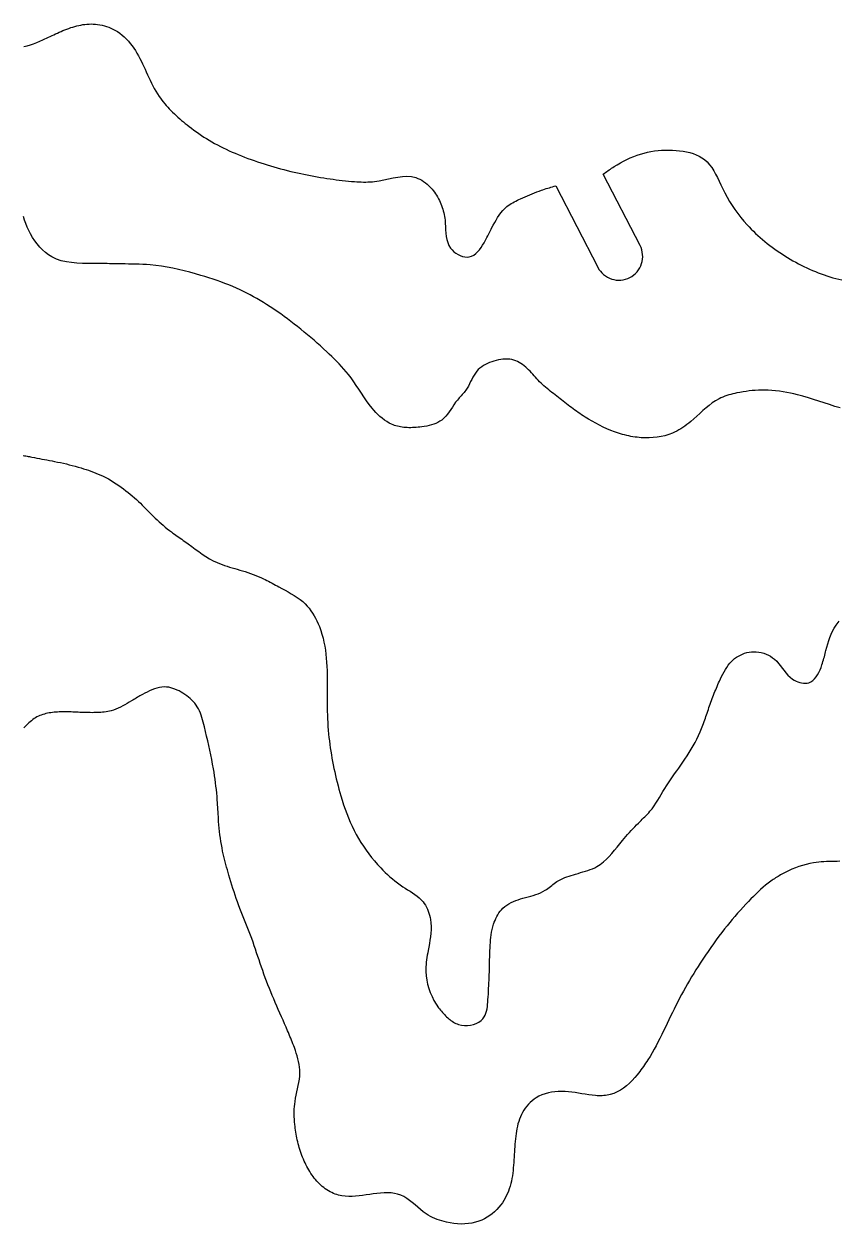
# Model space of a CAD drawing. Extents: x 0 to 470, y 0 to 279.
# Drawn here: x 61.1 to 112.6, y 201.1 to 276.9 of the extents above; entities that cross this region are included whole.
import ezdxf

# ---------------------------------------------------------------- set-up
doc = ezdxf.new("R2010")
doc.units = 0
doc.layers.add('CK_LEVEL_1', color=1, linetype='CONTINUOUS')

msp = doc.modelspace()

# ---------------------------------------------------------------- linework, layer by layer
at = {"layer": 'CK_LEVEL_1'}
msp.add_lwpolyline([(61.069, 275.45), (61.27, 275.489), (61.473, 275.546), (61.675, 275.615), (61.875, 275.695), (62.073, 275.781), (62.267, 275.87), (62.385, 275.925), (62.501, 275.98), (62.616, 276.035), (62.73, 276.09), (62.843, 276.143), (62.955, 276.197), (63.068, 276.25), (63.181, 276.302), (63.295, 276.353), (63.414, 276.405), (63.533, 276.456), (63.654, 276.505), (63.776, 276.553), (63.899, 276.598), (64.023, 276.641), (64.148, 276.681), (64.275, 276.718), (64.402, 276.752), (64.53, 276.782), (64.66, 276.808), (64.79, 276.83), (64.921, 276.848), (65.052, 276.861), (65.184, 276.869), (65.315, 276.872), (65.447, 276.87), (65.579, 276.862), (65.723, 276.847), (65.866, 276.825), (66.008, 276.797), (66.149, 276.761), (66.288, 276.719), (66.425, 276.671), (66.559, 276.616), (66.69, 276.554), (66.818, 276.486), (66.974, 276.391), (67.125, 276.286), (67.269, 276.173), (67.407, 276.051), (67.539, 275.923), (67.664, 275.788), (67.784, 275.648), (67.897, 275.503), (68.005, 275.354), (68.109, 275.195), (68.208, 275.034), (68.302, 274.87), (68.391, 274.703), (68.477, 274.535), (68.56, 274.365), (68.64, 274.193), (68.719, 274.021), (68.797, 273.848), (68.878, 273.67), (68.958, 273.493), (69.041, 273.316), (69.125, 273.141), (69.212, 272.967), (69.303, 272.796), (69.398, 272.627), (69.498, 272.461), (69.604, 272.3), (69.688, 272.18), (69.775, 272.063), (69.865, 271.949), (69.959, 271.836), (70.054, 271.725), (70.153, 271.617), (70.253, 271.51), (70.355, 271.405), (70.459, 271.302), (70.57, 271.195), (70.682, 271.09), (70.796, 270.987), (70.911, 270.886), (71.028, 270.786), (71.145, 270.687), (71.264, 270.59), (71.384, 270.494), (71.505, 270.399), (71.657, 270.283), (71.81, 270.169), (71.965, 270.056), (72.122, 269.946), (72.28, 269.839), (72.44, 269.733), (72.601, 269.631), (72.765, 269.531), (72.929, 269.433), (73.11, 269.332), (73.292, 269.233), (73.476, 269.138), (73.661, 269.046), (73.848, 268.956), (74.036, 268.87), (74.226, 268.785), (74.416, 268.704), (74.608, 268.624), (74.809, 268.543), (75.011, 268.464), (75.213, 268.387), (75.417, 268.312), (75.621, 268.24), (75.826, 268.169), (76.031, 268.1), (76.237, 268.034), (76.444, 267.969), (76.653, 267.906), (76.863, 267.845), (77.073, 267.785), (77.284, 267.728), (77.495, 267.672), (77.707, 267.618), (77.919, 267.566), (78.131, 267.516), (78.344, 267.467), (78.551, 267.422), (78.757, 267.379), (78.964, 267.337), (79.171, 267.296), (79.379, 267.257), (79.587, 267.22), (79.795, 267.184), (80.004, 267.15), (80.213, 267.117), (80.406, 267.088), (80.599, 267.061), (80.793, 267.035), (80.987, 267.01), (81.181, 266.988), (81.375, 266.967), (81.569, 266.948), (81.763, 266.931), (81.957, 266.916), (82.097, 266.907), (82.237, 266.899), (82.377, 266.894), (82.517, 266.891), (82.658, 266.89), (82.799, 266.893), (82.94, 266.9), (83.081, 266.91), (83.223, 266.926), (83.517, 266.971), (83.812, 267.029), (84.108, 267.094), (84.402, 267.156), (84.694, 267.208), (84.983, 267.244), (85.267, 267.254), (85.546, 267.232), (85.818, 267.17), (85.946, 267.123), (86.073, 267.067), (86.196, 267), (86.316, 266.925), (86.433, 266.842), (86.545, 266.752), (86.652, 266.656), (86.754, 266.554), (86.85, 266.447), (86.929, 266.352), (87.003, 266.254), (87.072, 266.154), (87.138, 266.051), (87.199, 265.946), (87.257, 265.839), (87.311, 265.73), (87.361, 265.62), (87.408, 265.509), (87.45, 265.4), (87.49, 265.29), (87.526, 265.179), (87.559, 265.066), (87.588, 264.953), (87.614, 264.838), (87.636, 264.722), (87.655, 264.604), (87.67, 264.486), (87.688, 264.28), (87.699, 264.073), (87.709, 263.865), (87.723, 263.658), (87.746, 263.456), (87.782, 263.258), (87.838, 263.067), (87.917, 262.885), (88.026, 262.714), (88.123, 262.599), (88.236, 262.492), (88.36, 262.396), (88.494, 262.313), (88.634, 262.244), (88.777, 262.193), (88.921, 262.16), (89.063, 262.149), (89.2, 262.16), (89.346, 262.203), (89.482, 262.274), (89.61, 262.368), (89.729, 262.483), (89.84, 262.613), (89.945, 262.756), (90.042, 262.905), (90.134, 263.059), (90.219, 263.211), (90.269, 263.303), (90.318, 263.394), (90.365, 263.483), (90.411, 263.571), (90.456, 263.658), (90.501, 263.746), (90.546, 263.833), (90.59, 263.92), (90.636, 264.008), (90.72, 264.168), (90.807, 264.329), (90.898, 264.489), (90.994, 264.647), (91.096, 264.8), (91.204, 264.948), (91.321, 265.087), (91.445, 265.218), (91.579, 265.338), (91.666, 265.405), (91.756, 265.468), (91.849, 265.528), (91.944, 265.584), (92.042, 265.637), (92.141, 265.688), (92.241, 265.738), (92.343, 265.786), (92.444, 265.833), (92.589, 265.899), (92.734, 265.964), (92.879, 266.028), (93.024, 266.09), (93.169, 266.151), (93.315, 266.21), (93.462, 266.267), (93.609, 266.322), (93.758, 266.374), (93.858, 266.408), (93.958, 266.441), (94.059, 266.472), (94.16, 266.503), (94.261, 266.534), (94.362, 266.563), (94.464, 266.593), (94.565, 266.622), (94.667, 266.651), (97.322, 261.504, 0.414214), (99.344, 260.858, 0.414214), (99.99, 262.88), (97.661, 267.396), (97.736, 267.449), (97.812, 267.502), (97.888, 267.554), (97.964, 267.606), (98.041, 267.658), (98.118, 267.71), (98.195, 267.761), (98.272, 267.812), (98.351, 267.862), (98.549, 267.983), (98.75, 268.099), (98.955, 268.21), (99.163, 268.314), (99.374, 268.412), (99.588, 268.502), (99.804, 268.584), (100.023, 268.658), (100.244, 268.722), (100.462, 268.776), (100.682, 268.821), (100.905, 268.857), (101.129, 268.884), (101.355, 268.902), (101.582, 268.912), (101.812, 268.912), (102.044, 268.905), (102.277, 268.889), (102.493, 268.867), (102.709, 268.837), (102.923, 268.798), (103.132, 268.748), (103.337, 268.688), (103.533, 268.615), (103.721, 268.528), (103.897, 268.427), (104.06, 268.31), (104.229, 268.157), (104.381, 267.986), (104.519, 267.798), (104.645, 267.597), (104.762, 267.386), (104.873, 267.168), (104.98, 266.945), (105.086, 266.721), (105.193, 266.499), (105.338, 266.215), (105.489, 265.938), (105.647, 265.669), (105.813, 265.406), (105.985, 265.151), (106.165, 264.902), (106.353, 264.659), (106.549, 264.423), (106.752, 264.193), (106.883, 264.053), (107.017, 263.914), (107.154, 263.779), (107.294, 263.645), (107.436, 263.514), (107.58, 263.385), (107.727, 263.259), (107.876, 263.135), (108.027, 263.013), (108.181, 262.892), (108.338, 262.773), (108.496, 262.657), (108.656, 262.544), (108.817, 262.433), (108.981, 262.325), (109.146, 262.219), (109.312, 262.116), (109.481, 262.016), (109.651, 261.918), (109.823, 261.823), (109.996, 261.731), (110.171, 261.642), (110.348, 261.555), (110.525, 261.471), (110.704, 261.39), (110.885, 261.311), (111.067, 261.235), (111.248, 261.162), (111.43, 261.092), (111.614, 261.025), (111.799, 260.962), (111.984, 260.902), (112.171, 260.846), (112.359, 260.794), (112.547, 260.747), (112.737, 260.704)], format="xyb", dxfattribs=at)
for points in [[(112.632, 252.621), (112.296, 252.723), (111.962, 252.83), (111.627, 252.939), (111.293, 253.049), (110.958, 253.157), (110.622, 253.261), (110.284, 253.359), (109.943, 253.45), (109.715, 253.504), (109.485, 253.555), (109.255, 253.599), (109.023, 253.639), (108.791, 253.673), (108.558, 253.7), (108.325, 253.721), (108.091, 253.736), (107.858, 253.743), (107.663, 253.743), (107.468, 253.738), (107.273, 253.729), (107.078, 253.714), (106.884, 253.694), (106.689, 253.67), (106.495, 253.641), (106.301, 253.607), (106.108, 253.569), (105.978, 253.54), (105.849, 253.51), (105.72, 253.476), (105.592, 253.44), (105.466, 253.4), (105.342, 253.356), (105.22, 253.309), (105.1, 253.257), (104.983, 253.2), (104.764, 253.077), (104.555, 252.938), (104.354, 252.786), (104.158, 252.624), (103.966, 252.455), (103.776, 252.281), (103.585, 252.106), (103.394, 251.933), (103.198, 251.765), (103.078, 251.666), (102.955, 251.571), (102.83, 251.48), (102.703, 251.392), (102.574, 251.309), (102.442, 251.231), (102.308, 251.157), (102.171, 251.089), (102.031, 251.027), (101.799, 250.94), (101.561, 250.869), (101.318, 250.814), (101.07, 250.772), (100.82, 250.745), (100.569, 250.732), (100.316, 250.731), (100.064, 250.743), (99.814, 250.766), (99.679, 250.784), (99.545, 250.804), (99.412, 250.828), (99.28, 250.854), (99.148, 250.884), (99.017, 250.916), (98.887, 250.951), (98.758, 250.988), (98.629, 251.028), (98.383, 251.113), (98.138, 251.205), (97.897, 251.306), (97.659, 251.414), (97.423, 251.529), (97.191, 251.65), (96.962, 251.778), (96.736, 251.911), (96.513, 252.049), (96.403, 252.119), (96.294, 252.191), (96.185, 252.264), (96.077, 252.338), (95.97, 252.413), (95.864, 252.489), (95.759, 252.566), (95.654, 252.644), (95.55, 252.723), (95.447, 252.802), (95.344, 252.882), (95.242, 252.963), (95.14, 253.044), (95.038, 253.125), (94.936, 253.206), (94.834, 253.288), (94.732, 253.369), (94.629, 253.449), (94.527, 253.528), (94.424, 253.607), (94.322, 253.686), (94.22, 253.766), (94.119, 253.847), (94.02, 253.929), (93.922, 254.013), (93.827, 254.098), (93.734, 254.186), (93.645, 254.276), (93.558, 254.369), (93.472, 254.463), (93.387, 254.558), (93.302, 254.654), (93.217, 254.75), (93.13, 254.846), (93.042, 254.94), (92.951, 255.033), (92.86, 255.121), (92.766, 255.205), (92.669, 255.286), (92.569, 255.362), (92.466, 255.433), (92.36, 255.498), (92.251, 255.555), (92.14, 255.604), (92.025, 255.644), (91.891, 255.677), (91.754, 255.699), (91.614, 255.709), (91.472, 255.709), (91.329, 255.699), (91.186, 255.68), (91.043, 255.653), (90.9, 255.62), (90.758, 255.58), (90.62, 255.535), (90.484, 255.484), (90.352, 255.428), (90.225, 255.365), (90.102, 255.296), (89.986, 255.22), (89.876, 255.136), (89.774, 255.045), (89.681, 254.946), (89.588, 254.827), (89.504, 254.699), (89.428, 254.565), (89.356, 254.427), (89.287, 254.287), (89.217, 254.146), (89.145, 254.007), (89.068, 253.872), (88.984, 253.743), (88.931, 253.67), (88.874, 253.599), (88.816, 253.53), (88.755, 253.462), (88.694, 253.395), (88.633, 253.327), (88.572, 253.259), (88.511, 253.19), (88.452, 253.12), (88.342, 252.976), (88.237, 252.827), (88.136, 252.675), (88.035, 252.524), (87.933, 252.375), (87.827, 252.231), (87.716, 252.095), (87.596, 251.97), (87.466, 251.859), (87.348, 251.779), (87.223, 251.708), (87.091, 251.648), (86.953, 251.595), (86.809, 251.551), (86.662, 251.513), (86.512, 251.481), (86.359, 251.454), (86.206, 251.431), (86.088, 251.416), (85.97, 251.403), (85.853, 251.392), (85.736, 251.383), (85.619, 251.378), (85.503, 251.375), (85.387, 251.375), (85.272, 251.378), (85.158, 251.385), (85.058, 251.394), (84.959, 251.407), (84.86, 251.422), (84.763, 251.441), (84.667, 251.464), (84.572, 251.489), (84.479, 251.519), (84.388, 251.552), (84.298, 251.59), (84.139, 251.667), (83.987, 251.756), (83.84, 251.857), (83.699, 251.966), (83.562, 252.084), (83.431, 252.209), (83.305, 252.34), (83.183, 252.476), (83.066, 252.615), (82.884, 252.846), (82.712, 253.081), (82.545, 253.32), (82.384, 253.56), (82.224, 253.801), (82.064, 254.041), (81.902, 254.279), (81.736, 254.513), (81.562, 254.742), (81.425, 254.911), (81.282, 255.077), (81.136, 255.24), (80.986, 255.4), (80.832, 255.558), (80.676, 255.713), (80.518, 255.867), (80.358, 256.019), (80.197, 256.169), (79.998, 256.353), (79.798, 256.535), (79.597, 256.715), (79.394, 256.893), (79.191, 257.07), (78.986, 257.245), (78.779, 257.417), (78.57, 257.588), (78.36, 257.757), (78.15, 257.922), (77.937, 258.085), (77.723, 258.245), (77.507, 258.404), (77.289, 258.559), (77.069, 258.712), (76.847, 258.862), (76.623, 259.01), (76.397, 259.154), (76.193, 259.281), (75.988, 259.405), (75.781, 259.526), (75.572, 259.644), (75.362, 259.758), (75.149, 259.87), (74.936, 259.978), (74.72, 260.082), (74.503, 260.182), (74.259, 260.288), (74.013, 260.39), (73.765, 260.487), (73.516, 260.58), (73.265, 260.669), (73.013, 260.755), (72.759, 260.837), (72.504, 260.917), (72.248, 260.995), (71.897, 261.097), (71.544, 261.194), (71.19, 261.286), (70.834, 261.371), (70.477, 261.448), (70.118, 261.516), (69.758, 261.575), (69.397, 261.623), (69.034, 261.66), (68.809, 261.676), (68.583, 261.689), (68.357, 261.698), (68.131, 261.704), (67.905, 261.709), (67.679, 261.712), (67.453, 261.714), (67.228, 261.717), (67.003, 261.721), (66.869, 261.723), (66.735, 261.727), (66.601, 261.73), (66.467, 261.733), (66.332, 261.737), (66.197, 261.74), (66.062, 261.743), (65.925, 261.745), (65.788, 261.747), (65.448, 261.748), (65.104, 261.748), (64.759, 261.754), (64.417, 261.769), (64.079, 261.799), (63.749, 261.849), (63.429, 261.923), (63.121, 262.027), (62.828, 262.166), (62.622, 262.294), (62.426, 262.441), (62.241, 262.605), (62.067, 262.784), (61.903, 262.977), (61.752, 263.18), (61.612, 263.392), (61.484, 263.61), (61.369, 263.832), (61.27, 264.046), (61.183, 264.262), (61.105, 264.481), (61.036, 264.703)], [(61.03, 249.618), (61.108, 249.604), (61.185, 249.591), (61.262, 249.576), (61.339, 249.561), (61.416, 249.546), (61.492, 249.53), (61.569, 249.515), (61.728, 249.484), (61.887, 249.454), (62.046, 249.424), (62.206, 249.395), (62.365, 249.365), (62.525, 249.336), (62.684, 249.306), (62.843, 249.276), (63.002, 249.245), (63.19, 249.206), (63.377, 249.166), (63.564, 249.125), (63.75, 249.081), (63.936, 249.036), (64.121, 248.988), (64.306, 248.939), (64.491, 248.888), (64.675, 248.834), (64.833, 248.786), (64.991, 248.736), (65.148, 248.683), (65.305, 248.629), (65.46, 248.571), (65.614, 248.511), (65.767, 248.448), (65.918, 248.381), (66.068, 248.311), (66.238, 248.225), (66.406, 248.135), (66.571, 248.04), (66.735, 247.941), (66.895, 247.838), (67.054, 247.731), (67.21, 247.621), (67.364, 247.508), (67.515, 247.391), (67.65, 247.284), (67.783, 247.175), (67.915, 247.063), (68.044, 246.95), (68.172, 246.835), (68.299, 246.719), (68.424, 246.6), (68.547, 246.481), (68.67, 246.359), (68.733, 246.295), (68.797, 246.231), (68.86, 246.166), (68.923, 246.101), (68.986, 246.036), (69.05, 245.972), (69.113, 245.907), (69.177, 245.843), (69.241, 245.779), (69.362, 245.662), (69.485, 245.546), (69.609, 245.432), (69.735, 245.32), (69.862, 245.209), (69.992, 245.101), (70.122, 244.995), (70.255, 244.89), (70.388, 244.788), (70.48, 244.72), (70.572, 244.653), (70.664, 244.586), (70.757, 244.52), (70.85, 244.454), (70.944, 244.389), (71.037, 244.323), (71.13, 244.257), (71.223, 244.19), (71.445, 244.029), (71.666, 243.866), (71.887, 243.704), (72.11, 243.544), (72.335, 243.389), (72.563, 243.24), (72.795, 243.1), (73.033, 242.971), (73.276, 242.855), (73.429, 242.791), (73.585, 242.731), (73.742, 242.676), (73.901, 242.623), (74.061, 242.574), (74.222, 242.526), (74.383, 242.479), (74.545, 242.432), (74.707, 242.385), (74.876, 242.334), (75.045, 242.281), (75.213, 242.226), (75.38, 242.169), (75.546, 242.109), (75.711, 242.046), (75.874, 241.98), (76.035, 241.91), (76.194, 241.837), (76.305, 241.783), (76.415, 241.728), (76.524, 241.671), (76.632, 241.613), (76.741, 241.555), (76.849, 241.495), (76.957, 241.435), (77.066, 241.376), (77.175, 241.316), (77.371, 241.211), (77.568, 241.105), (77.763, 240.998), (77.957, 240.889), (78.147, 240.774), (78.331, 240.654), (78.51, 240.526), (78.68, 240.389), (78.84, 240.242), (78.968, 240.108), (79.088, 239.966), (79.201, 239.817), (79.307, 239.662), (79.405, 239.501), (79.496, 239.335), (79.581, 239.166), (79.659, 238.993), (79.731, 238.818), (79.819, 238.574), (79.896, 238.328), (79.963, 238.079), (80.021, 237.828), (80.069, 237.576), (80.109, 237.322), (80.142, 237.067), (80.169, 236.811), (80.189, 236.555), (80.205, 236.292), (80.215, 236.029), (80.222, 235.766), (80.226, 235.503), (80.227, 235.239), (80.227, 234.976), (80.226, 234.713), (80.226, 234.45), (80.225, 234.186), (80.227, 233.946), (80.23, 233.705), (80.234, 233.465), (80.241, 233.224), (80.25, 232.984), (80.262, 232.744), (80.276, 232.504), (80.294, 232.264), (80.315, 232.025), (80.337, 231.806), (80.362, 231.588), (80.39, 231.37), (80.42, 231.153), (80.453, 230.936), (80.489, 230.719), (80.526, 230.502), (80.566, 230.287), (80.609, 230.071), (80.654, 229.852), (80.701, 229.633), (80.75, 229.415), (80.802, 229.198), (80.856, 228.981), (80.912, 228.764), (80.97, 228.548), (81.03, 228.332), (81.092, 228.117), (81.177, 227.838), (81.266, 227.559), (81.36, 227.282), (81.46, 227.008), (81.565, 226.736), (81.677, 226.466), (81.797, 226.2), (81.923, 225.938), (82.059, 225.68), (82.202, 225.428), (82.353, 225.18), (82.512, 224.937), (82.679, 224.699), (82.853, 224.466), (83.033, 224.237), (83.219, 224.014), (83.411, 223.795), (83.608, 223.582), (83.749, 223.435), (83.894, 223.29), (84.041, 223.149), (84.191, 223.011), (84.345, 222.877), (84.503, 222.747), (84.664, 222.621), (84.83, 222.499), (85, 222.382), (85.152, 222.284), (85.305, 222.188), (85.458, 222.092), (85.61, 221.995), (85.758, 221.895), (85.901, 221.79), (86.036, 221.678), (86.163, 221.557), (86.28, 221.427), (86.36, 221.32), (86.433, 221.207), (86.5, 221.09), (86.559, 220.967), (86.611, 220.841), (86.657, 220.711), (86.695, 220.58), (86.727, 220.447), (86.752, 220.313), (86.779, 220.095), (86.79, 219.877), (86.788, 219.658), (86.774, 219.44), (86.75, 219.222), (86.72, 219.004), (86.684, 218.787), (86.645, 218.569), (86.605, 218.352), (86.578, 218.205), (86.552, 218.057), (86.528, 217.91), (86.507, 217.763), (86.488, 217.615), (86.474, 217.468), (86.464, 217.32), (86.458, 217.172), (86.459, 217.024), (86.476, 216.755), (86.514, 216.485), (86.57, 216.218), (86.645, 215.954), (86.738, 215.695), (86.848, 215.442), (86.973, 215.197), (87.113, 214.961), (87.267, 214.736), (87.324, 214.66), (87.383, 214.586), (87.443, 214.513), (87.505, 214.441), (87.568, 214.371), (87.634, 214.303), (87.7, 214.236), (87.769, 214.17), (87.838, 214.106), (87.906, 214.047), (87.976, 213.989), (88.047, 213.934), (88.121, 213.882), (88.196, 213.833), (88.275, 213.788), (88.355, 213.747), (88.439, 213.711), (88.526, 213.68), (88.705, 213.637), (88.892, 213.616), (89.084, 213.616), (89.274, 213.637), (89.46, 213.679), (89.637, 213.742), (89.8, 213.824), (89.944, 213.925), (90.066, 214.046), (90.143, 214.153), (90.206, 214.27), (90.256, 214.395), (90.294, 214.527), (90.324, 214.665), (90.345, 214.806), (90.361, 214.95), (90.373, 215.095), (90.383, 215.239), (90.395, 215.423), (90.407, 215.603), (90.417, 215.781), (90.427, 215.957), (90.436, 216.132), (90.444, 216.306), (90.452, 216.479), (90.459, 216.653), (90.465, 216.826), (90.47, 217.012), (90.475, 217.198), (90.48, 217.385), (90.484, 217.572), (90.489, 217.76), (90.494, 217.949), (90.5, 218.137), (90.507, 218.326), (90.515, 218.514), (90.524, 218.682), (90.535, 218.85), (90.548, 219.017), (90.566, 219.184), (90.588, 219.351), (90.615, 219.516), (90.649, 219.681), (90.689, 219.845), (90.737, 220.008), (90.78, 220.134), (90.829, 220.258), (90.883, 220.38), (90.942, 220.499), (91.008, 220.614), (91.079, 220.725), (91.156, 220.831), (91.24, 220.931), (91.329, 221.023), (91.446, 221.125), (91.571, 221.217), (91.703, 221.3), (91.842, 221.375), (91.986, 221.442), (92.134, 221.503), (92.285, 221.558), (92.439, 221.609), (92.595, 221.656), (92.758, 221.702), (92.921, 221.746), (93.083, 221.791), (93.244, 221.837), (93.402, 221.887), (93.557, 221.942), (93.708, 222.004), (93.855, 222.074), (93.996, 222.154), (94.081, 222.209), (94.165, 222.267), (94.247, 222.329), (94.328, 222.392), (94.409, 222.456), (94.49, 222.519), (94.572, 222.582), (94.655, 222.643), (94.74, 222.701), (94.86, 222.774), (94.983, 222.841), (95.109, 222.902), (95.239, 222.958), (95.37, 223.009), (95.504, 223.056), (95.64, 223.1), (95.777, 223.142), (95.915, 223.182), (96.071, 223.225), (96.227, 223.269), (96.382, 223.313), (96.536, 223.359), (96.688, 223.408), (96.838, 223.461), (96.984, 223.519), (97.127, 223.584), (97.264, 223.656), (97.475, 223.79), (97.675, 223.943), (97.863, 224.112), (98.044, 224.294), (98.217, 224.486), (98.386, 224.686), (98.551, 224.89), (98.715, 225.095), (98.879, 225.298), (98.987, 225.427), (99.095, 225.554), (99.204, 225.679), (99.314, 225.803), (99.426, 225.925), (99.539, 226.045), (99.653, 226.164), (99.768, 226.282), (99.885, 226.399), (99.968, 226.48), (100.051, 226.561), (100.134, 226.642), (100.217, 226.723), (100.299, 226.805), (100.38, 226.887), (100.46, 226.971), (100.537, 227.057), (100.613, 227.144), (100.746, 227.31), (100.872, 227.482), (100.993, 227.658), (101.108, 227.839), (101.22, 228.022), (101.33, 228.206), (101.44, 228.391), (101.551, 228.576), (101.663, 228.759), (101.787, 228.95), (101.913, 229.138), (102.042, 229.325), (102.173, 229.51), (102.305, 229.694), (102.437, 229.879), (102.569, 230.064), (102.699, 230.249), (102.827, 230.437), (102.963, 230.642), (103.095, 230.85), (103.224, 231.061), (103.347, 231.274), (103.466, 231.49), (103.579, 231.708), (103.687, 231.93), (103.788, 232.154), (103.883, 232.38), (103.924, 232.486), (103.964, 232.593), (104.003, 232.699), (104.041, 232.807), (104.079, 232.914), (104.116, 233.022), (104.152, 233.13), (104.189, 233.238), (104.225, 233.346), (104.265, 233.461), (104.305, 233.576), (104.345, 233.692), (104.386, 233.807), (104.427, 233.921), (104.469, 234.036), (104.511, 234.15), (104.553, 234.264), (104.596, 234.378), (104.639, 234.488), (104.682, 234.598), (104.725, 234.708), (104.77, 234.818), (104.815, 234.928), (104.861, 235.038), (104.907, 235.148), (104.955, 235.257), (105.004, 235.368), (105.072, 235.517), (105.143, 235.666), (105.218, 235.814), (105.296, 235.959), (105.379, 236.101), (105.468, 236.238), (105.562, 236.37), (105.664, 236.496), (105.773, 236.615), (105.793, 236.635), (105.814, 236.655), (105.835, 236.675), (105.856, 236.694), (105.877, 236.714), (105.899, 236.733), (105.921, 236.751), (105.943, 236.77), (105.966, 236.788), (106.081, 236.872), (106.202, 236.948), (106.329, 237.016), (106.462, 237.075), (106.598, 237.125), (106.738, 237.165), (106.88, 237.195), (107.025, 237.214), (107.171, 237.222), (107.33, 237.218), (107.489, 237.201), (107.647, 237.171), (107.801, 237.129), (107.951, 237.075), (108.096, 237.01), (108.235, 236.934), (108.365, 236.848), (108.487, 236.752), (108.622, 236.624), (108.746, 236.485), (108.863, 236.34), (108.977, 236.19), (109.091, 236.04), (109.21, 235.892), (109.336, 235.751), (109.475, 235.619), (109.63, 235.499), (109.735, 235.433), (109.845, 235.374), (109.961, 235.323), (110.078, 235.282), (110.197, 235.252), (110.316, 235.233), (110.432, 235.228), (110.545, 235.237), (110.652, 235.261), (110.785, 235.319), (110.906, 235.403), (111.016, 235.509), (111.116, 235.633), (111.206, 235.772), (111.286, 235.922), (111.359, 236.078), (111.423, 236.238), (111.48, 236.397), (111.515, 236.502), (111.548, 236.606), (111.578, 236.707), (111.607, 236.808), (111.634, 236.908), (111.66, 237.008), (111.686, 237.107), (111.711, 237.207), (111.737, 237.307), (111.791, 237.513), (111.85, 237.72), (111.914, 237.927), (111.985, 238.132), (112.066, 238.333), (112.156, 238.53), (112.259, 238.72), (112.375, 238.902), (112.507, 239.073), (112.576, 239.152)], [(112.607, 223.987), (112.442, 223.983), (112.274, 223.979), (112.106, 223.976), (111.939, 223.971), (111.773, 223.966), (111.607, 223.958), (111.441, 223.947), (111.276, 223.933), (111.111, 223.914), (110.947, 223.891), (110.715, 223.848), (110.485, 223.795), (110.256, 223.731), (110.03, 223.657), (109.806, 223.575), (109.585, 223.484), (109.367, 223.385), (109.153, 223.28), (108.942, 223.168), (108.864, 223.124), (108.786, 223.079), (108.709, 223.033), (108.632, 222.986), (108.556, 222.939), (108.481, 222.89), (108.407, 222.841), (108.333, 222.79), (108.26, 222.738), (108.091, 222.612), (107.926, 222.481), (107.764, 222.345), (107.606, 222.204), (107.451, 222.06), (107.298, 221.913), (107.148, 221.763), (106.999, 221.611), (106.852, 221.458), (106.676, 221.27), (106.5, 221.082), (106.327, 220.892), (106.156, 220.701), (105.986, 220.508), (105.819, 220.314), (105.654, 220.117), (105.491, 219.919), (105.33, 219.72), (105.149, 219.488), (104.97, 219.254), (104.795, 219.017), (104.622, 218.779), (104.452, 218.538), (104.284, 218.296), (104.118, 218.052), (103.955, 217.806), (103.794, 217.559), (103.654, 217.342), (103.517, 217.124), (103.381, 216.905), (103.246, 216.685), (103.114, 216.464), (102.984, 216.242), (102.857, 216.019), (102.732, 215.794), (102.609, 215.568), (102.49, 215.342), (102.373, 215.115), (102.258, 214.887), (102.145, 214.658), (102.033, 214.428), (101.922, 214.198), (101.811, 213.968), (101.7, 213.737), (101.589, 213.506), (101.475, 213.271), (101.36, 213.037), (101.243, 212.804), (101.124, 212.572), (101.003, 212.341), (100.879, 212.113), (100.751, 211.887), (100.62, 211.664), (100.484, 211.444), (100.415, 211.337), (100.345, 211.23), (100.274, 211.124), (100.2, 211.019), (100.126, 210.915), (100.049, 210.812), (99.971, 210.709), (99.89, 210.607), (99.807, 210.505), (99.651, 210.323), (99.486, 210.144), (99.314, 209.974), (99.133, 209.813), (98.945, 209.665), (98.749, 209.532), (98.544, 209.417), (98.332, 209.323), (98.111, 209.253), (98.01, 209.229), (97.908, 209.211), (97.805, 209.197), (97.701, 209.187), (97.596, 209.181), (97.49, 209.179), (97.385, 209.18), (97.279, 209.183), (97.174, 209.19), (96.959, 209.21), (96.745, 209.237), (96.532, 209.27), (96.32, 209.305), (96.108, 209.341), (95.896, 209.376), (95.683, 209.407), (95.468, 209.431), (95.251, 209.448), (95.039, 209.454), (94.827, 209.449), (94.615, 209.433), (94.404, 209.405), (94.197, 209.363), (93.994, 209.308), (93.796, 209.238), (93.606, 209.152), (93.425, 209.05), (93.295, 208.961), (93.17, 208.864), (93.052, 208.758), (92.941, 208.644), (92.836, 208.524), (92.739, 208.397), (92.649, 208.265), (92.568, 208.128), (92.494, 207.988), (92.43, 207.845), (92.373, 207.699), (92.323, 207.551), (92.28, 207.401), (92.242, 207.249), (92.21, 207.095), (92.182, 206.941), (92.158, 206.786), (92.138, 206.631), (92.119, 206.463), (92.103, 206.296), (92.089, 206.129), (92.076, 205.962), (92.065, 205.795), (92.055, 205.628), (92.045, 205.46), (92.035, 205.293), (92.025, 205.126), (92.013, 204.958), (92, 204.79), (91.985, 204.622), (91.968, 204.454), (91.947, 204.287), (91.923, 204.12), (91.894, 203.955), (91.86, 203.79), (91.821, 203.626), (91.777, 203.467), (91.727, 203.309), (91.671, 203.153), (91.609, 203), (91.54, 202.85), (91.465, 202.702), (91.382, 202.559), (91.293, 202.419), (91.196, 202.284), (91.074, 202.134), (90.943, 201.99), (90.803, 201.855), (90.655, 201.729), (90.499, 201.612), (90.337, 201.505), (90.168, 201.41), (89.995, 201.326), (89.816, 201.254), (89.598, 201.186), (89.374, 201.135), (89.148, 201.101), (88.918, 201.082), (88.687, 201.078), (88.455, 201.088), (88.223, 201.111), (87.993, 201.146), (87.765, 201.191), (87.613, 201.228), (87.463, 201.269), (87.315, 201.315), (87.169, 201.367), (87.025, 201.425), (86.884, 201.488), (86.747, 201.558), (86.612, 201.634), (86.481, 201.718), (86.298, 201.849), (86.121, 201.99), (85.947, 202.137), (85.775, 202.286), (85.603, 202.432), (85.429, 202.571), (85.251, 202.698), (85.067, 202.81), (84.876, 202.901), (84.678, 202.968), (84.473, 203.014), (84.261, 203.04), (84.043, 203.051), (83.821, 203.048), (83.596, 203.033), (83.368, 203.01), (83.14, 202.981), (82.912, 202.948), (82.686, 202.915), (82.462, 202.882), (82.239, 202.853), (82.018, 202.831), (81.8, 202.817), (81.583, 202.815), (81.369, 202.826), (81.158, 202.853), (80.949, 202.899), (80.838, 202.932), (80.727, 202.971), (80.619, 203.015), (80.511, 203.064), (80.406, 203.119), (80.303, 203.178), (80.202, 203.241), (80.103, 203.308), (80.008, 203.379), (79.914, 203.456), (79.823, 203.535), (79.735, 203.618), (79.65, 203.704), (79.568, 203.793), (79.489, 203.885), (79.413, 203.978), (79.34, 204.074), (79.27, 204.172), (79.198, 204.277), (79.13, 204.384), (79.064, 204.492), (79.001, 204.603), (78.941, 204.714), (78.883, 204.827), (78.828, 204.941), (78.775, 205.057), (78.725, 205.173), (78.675, 205.292), (78.629, 205.412), (78.584, 205.533), (78.542, 205.655), (78.502, 205.778), (78.464, 205.901), (78.429, 206.025), (78.395, 206.149), (78.364, 206.274), (78.336, 206.394), (78.31, 206.515), (78.286, 206.636), (78.264, 206.757), (78.243, 206.879), (78.225, 207), (78.208, 207.123), (78.193, 207.245), (78.18, 207.368), (78.165, 207.529), (78.154, 207.69), (78.147, 207.851), (78.143, 208.013), (78.144, 208.174), (78.149, 208.335), (78.159, 208.496), (78.174, 208.657), (78.195, 208.818), (78.228, 209.02), (78.269, 209.222), (78.313, 209.423), (78.357, 209.624), (78.4, 209.825), (78.439, 210.025), (78.47, 210.226), (78.491, 210.426), (78.5, 210.627), (78.495, 210.806), (78.479, 210.985), (78.453, 211.163), (78.418, 211.341), (78.375, 211.519), (78.327, 211.695), (78.273, 211.871), (78.214, 212.045), (78.153, 212.218), (78.109, 212.338), (78.064, 212.458), (78.018, 212.577), (77.971, 212.695), (77.924, 212.813), (77.876, 212.93), (77.827, 213.047), (77.778, 213.164), (77.728, 213.281), (77.632, 213.504), (77.535, 213.727), (77.436, 213.95), (77.337, 214.173), (77.238, 214.396), (77.139, 214.62), (77.041, 214.843), (76.944, 215.067), (76.848, 215.292), (76.755, 215.514), (76.664, 215.736), (76.574, 215.959), (76.486, 216.182), (76.4, 216.407), (76.316, 216.631), (76.233, 216.857), (76.152, 217.083), (76.072, 217.309), (75.996, 217.533), (75.92, 217.758), (75.845, 217.983), (75.77, 218.208), (75.695, 218.433), (75.619, 218.657), (75.542, 218.881), (75.463, 219.104), (75.382, 219.327), (75.301, 219.539), (75.218, 219.75), (75.134, 219.961), (75.049, 220.172), (74.964, 220.383), (74.879, 220.593), (74.795, 220.804), (74.712, 221.016), (74.632, 221.228), (74.556, 221.434), (74.483, 221.641), (74.412, 221.848), (74.342, 222.056), (74.275, 222.265), (74.209, 222.474), (74.144, 222.684), (74.08, 222.894), (74.018, 223.104), (73.969, 223.272), (73.92, 223.44), (73.873, 223.608), (73.826, 223.776), (73.782, 223.945), (73.739, 224.114), (73.697, 224.284), (73.658, 224.454), (73.622, 224.624), (73.581, 224.831), (73.544, 225.039), (73.51, 225.247), (73.479, 225.456), (73.452, 225.665), (73.428, 225.875), (73.406, 226.085), (73.387, 226.295), (73.37, 226.506), (73.36, 226.655), (73.35, 226.805), (73.341, 226.954), (73.333, 227.104), (73.324, 227.254), (73.315, 227.403), (73.306, 227.553), (73.296, 227.702), (73.286, 227.852), (73.268, 228.072), (73.247, 228.293), (73.225, 228.513), (73.199, 228.733), (73.172, 228.952), (73.142, 229.172), (73.11, 229.39), (73.076, 229.608), (73.039, 229.826), (72.987, 230.121), (72.931, 230.415), (72.872, 230.709), (72.81, 231.003), (72.746, 231.296), (72.679, 231.59), (72.611, 231.885), (72.541, 232.18), (72.469, 232.478), (72.434, 232.625), (72.396, 232.773), (72.357, 232.92), (72.315, 233.065), (72.268, 233.208), (72.216, 233.348), (72.158, 233.485), (72.092, 233.617), (72.019, 233.744), (71.943, 233.858), (71.86, 233.967), (71.769, 234.071), (71.673, 234.17), (71.571, 234.265), (71.463, 234.356), (71.351, 234.443), (71.234, 234.525), (71.114, 234.603), (70.992, 234.676), (70.867, 234.744), (70.74, 234.806), (70.611, 234.861), (70.48, 234.908), (70.348, 234.947), (70.215, 234.976), (70.081, 234.994), (69.947, 235.001), (69.787, 234.993), (69.628, 234.969), (69.469, 234.932), (69.312, 234.882), (69.156, 234.822), (69.001, 234.754), (68.849, 234.679), (68.699, 234.601), (68.552, 234.52), (68.473, 234.476), (68.396, 234.432), (68.319, 234.388), (68.242, 234.344), (68.166, 234.3), (68.09, 234.255), (68.014, 234.21), (67.938, 234.165), (67.863, 234.12), (67.725, 234.037), (67.587, 233.955), (67.448, 233.874), (67.307, 233.796), (67.164, 233.721), (67.02, 233.652), (66.873, 233.589), (66.724, 233.534), (66.572, 233.488), (66.467, 233.462), (66.36, 233.44), (66.253, 233.422), (66.145, 233.408), (66.036, 233.397), (65.926, 233.389), (65.817, 233.383), (65.707, 233.379), (65.597, 233.376), (65.485, 233.375), (65.373, 233.374), (65.262, 233.375), (65.151, 233.377), (65.039, 233.379), (64.928, 233.382), (64.817, 233.386), (64.706, 233.39), (64.595, 233.395), (64.485, 233.4), (64.375, 233.405), (64.265, 233.41), (64.155, 233.414), (64.044, 233.419), (63.934, 233.422), (63.824, 233.425), (63.714, 233.427), (63.604, 233.428), (63.499, 233.427), (63.394, 233.425), (63.288, 233.421), (63.184, 233.416), (63.079, 233.408), (62.974, 233.399), (62.869, 233.387), (62.764, 233.372), (62.66, 233.355), (62.56, 233.336), (62.46, 233.313), (62.361, 233.288), (62.263, 233.259), (62.166, 233.227), (62.071, 233.191), (61.978, 233.151), (61.888, 233.106), (61.8, 233.057), (61.71, 232.999), (61.622, 232.936), (61.537, 232.869), (61.454, 232.799), (61.374, 232.725), (61.294, 232.649), (61.217, 232.572), (61.139, 232.493), (61.062, 232.414)]]:
    msp.add_lwpolyline(points, dxfattribs=at)

doc.saveas('drawing.dxf')
